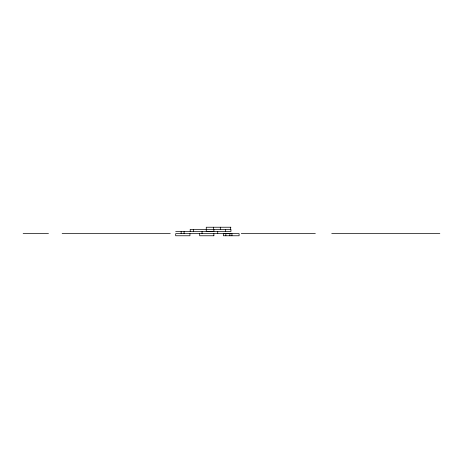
<?xml version="1.0" encoding="UTF-8"?>
<svg xmlns="http://www.w3.org/2000/svg" width="463" height="463" viewBox="0 0 463 463"><rect width="100%" height="100%" fill="white"/><g stroke="black" fill="none" stroke-linecap="round" stroke-linejoin="round"><path stroke-width="0.69" d="M230.95 227.235L206.261 227.235L206.261 231.546L213.883 231.546L213.883 229.364M175.697 231.5L230.95 231.5L230.939 229.364L190.2 229.364L190.206 231.5M23.15 233.636L48.465 233.636M62.14 233.636L170.262 233.636M241.287 233.636L315.332 233.636M331.728 233.636L439.85 233.636M223.328 233.676L230.95 233.676M213.883 235.765L199.686 235.765L199.686 233.636M231.94 233.636L231.94 235.765M230.354 227.235L230.354 229.364M229.885 233.636L229.885 235.765M225.851 233.636L225.851 235.765M225.66 229.364L225.66 231.5M223.328 233.636L223.328 235.765L239.099 235.765L239.099 233.636L175.697 233.636L175.697 235.765L189.94 235.765L189.946 233.636M220.319 227.235L220.319 229.364M217.726 231.5L217.726 233.636M213.883 233.636L213.883 235.765M213.634 227.235L213.634 229.364M202.053 231.5L202.053 233.636M193.337 229.364L193.337 231.5M184.077 231.5L184.077 233.636M181.149 231.5L181.149 233.636"/></g></svg>
